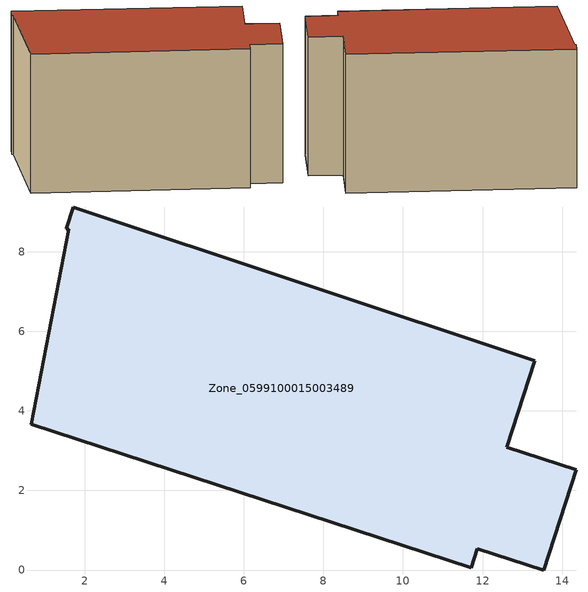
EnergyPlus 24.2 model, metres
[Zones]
Zone_0599100015003489
 floor ground (C_G): 13.54,0 11.87,0.54 11.72,0.06 0.66,3.66 1.6,8.56 1.53,8.58 1.71,9.12 13.32,5.26 12.61,3.09 14.36,2.52 z0.84
 wall outside (C_F): 11.87,0.54 13.54,0 14.36,2.52 12.61,3.09 13.32,5.26 1.71,9.12 1.53,8.58 1.6,8.56 0.66,3.66 11.72,0.06 11.87,0.54 z0.84:8.91
 roof outside (C_R): 0.66,3.66 11.72,0.06 11.87,0.54 13.54,0 14.36,2.52 12.61,3.09 13.32,5.26 1.71,9.12 1.53,8.58 1.6,8.56 z8.91
[BUILDING]
Pand.0599100015003489: North Axis=0; Terrain=City; Loads Convergence Tolerance Value=0.04; Temperature Convergence Tolerance Value=0.4; Solar Distribution=FullExterior; Maximum Number of Warmup Days=25; Minimum Number of Warmup Days=1
[Site:Location]
Rotterdam.The.Hague.AP_ZH_NLD Design_Conditions: Latitude=51.96; Longitude=4.45; Time Zone=1; Elevation=-4.5
[SITE:GROUNDTEMPERATURE:BUILDINGSURFACE]
18, 18, 18, 18, 18, 18, 18, 18, 18, 18, 18, 18
[MATERIAL] Thermal Absorptance=0.9; Solar Absorptance=0.7; Visible Absorptance=0.7
Name | Roughness | Thickness | Conductivity | Density | Specific Heat
G.TI.1965-1974 | MediumSmooth | 0.15 | 0.882353 | 540 | 1210
F.TI.1965-1974 | Rough | 0.3 | 0.697674 | 1920 | 840
R.TI.1965-1974 | MediumRough | 0.2 | 0.232558 | 1500 | 1000
[CONSTRUCTION]
C_G: G.TI.1965-1974
C_F: F.TI.1965-1974
C_R: R.TI.1965-1974
[ZONE]
Zone_0599100015003489: Type=1; Multiplier=1; Ceiling Height=Autocalculate; Volume=Autocalculate; Floor Area=autocalculate; Part of Total Floor Area=Yes
[ZONEINFILTRATION:DESIGNFLOWRATE]
Infil_Zone_0599100015003489: Zone or ZoneList or Space or SpaceList=Zone_0599100015003489; Schedule=AlwaysOn; Design Flow Rate Calculation Method=Flow/Area; Flow Rate per Floor Area=0.003; Constant Term Coefficient=1; Temperature Term Coefficient=0; Velocity Term Coefficient=0; Velocity Squared Term Coefficient=0
[HVACTEMPLATE:ZONE:IDEALLOADSAIRSYSTEM]
Zone_0599100015003489: Maximum Heating Supply Air Temperature=50; Minimum Cooling Supply Air Temperature=13; Maximum Heating Supply Air Humidity Ratio=0.0156; Minimum Cooling Supply Air Humidity Ratio=0.0077; Heating Limit=NoLimit; Cooling Limit=NoLimit; Dehumidification Control Type=ConstantSensibleHeatRatio; Cooling Sensible Heat Ratio=0.7; Dehumidification Setpoint=60; Humidification Control Type=None; Humidification Setpoint=30; Outdoor Air Method=None; Outdoor Air Flow Rate per Person=0.00944; Outdoor Air Flow Rate per Zone Floor Area=0; Outdoor Air Flow Rate per Zone=0; Demand Controlled Ventilation Type=None; Outdoor Air Economizer Type=NoEconomizer; Heat Recovery Type=None; Sensible Heat Recovery Effectiveness=0.7; Latent Heat Recovery Effectiveness=0.65
[ZONECONTROL:THERMOSTAT]
ThermostatControl_Zone_0599100015003489: Zone or ZoneList=Zone_0599100015003489; Control Type Schedule=DualSetpointControlType; Control 1=Thermostat_Zone_0599100015003489; Temperature Difference Between Cutout And Setpoint=0
[THERMOSTATSETPOINT:DUALSETPOINT]
Thermostat_Zone_0599100015003489: Heating Setpoint Temperature Schedule=HeatingSetpoint_Zone_0599100015003489; Cooling Setpoint Temperature Schedule=CoolingSetpoint_Zone_0599100015003489
[SCHEDULE:COMPACT]
HeatingSetpoint_Zone_0599100015003489: Through: 12/31, For: AllDays, Until: 24:00, 21
CoolingSetpoint_Zone_0599100015003489: Through: 12/31, For: AllDays, Until: 24:00, 24
DualSetpointControlType: Through: 12/31, For: AllDays, Until: 24:00, 4
AlwaysOn: Through: 12/31, For: AllDays, Until: 24:00, 1
